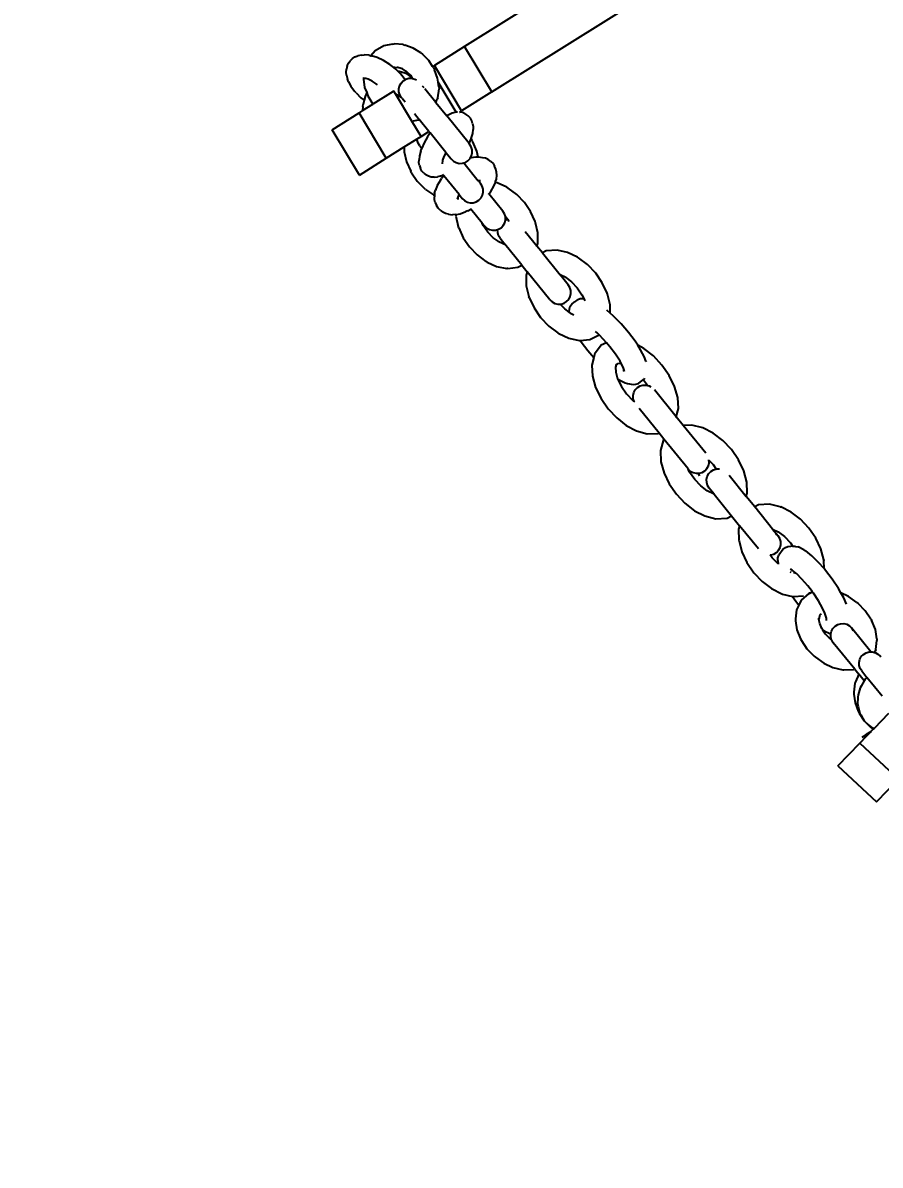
# Model space of a CAD drawing. Header units: inches. Extents: x -625442 to 34963, y -27993 to 66986.
# Drawn here: x -456530.08 to -456502.72, y 27877.48 to 27913.93 of the extents above; entities that cross this region are included whole.
import ezdxf

# ---------------------------------------------------------------- set-up
doc = ezdxf.new("R2010")
doc.units = ezdxf.units.IN
doc.header["$LTSCALE"] = 0.5
doc.header["$MEASUREMENT"] = 0
doc.layers.add('P-FURNITURE', color=201, linetype='Continuous')
doc.layers.add('TEXT', color=7, linetype='Continuous')
doc.styles.add('TXT', font='IC-Romans.shx')

# ---------------------------------------------------------------- blocks, each defined once
blk = doc.blocks.new('John Deere pl')
for p, q in [((7.9632, 2.7739), (7.9232, 2.7691)), ((7.9727, 2.7073), (7.9632, 2.7739)), ((7.9327, 2.7025), (7.9232, 2.7691)), ((7.9327, 2.7025), (7.9082, 2.6995)), ((7.9727, 2.7073), (7.9327, 2.7025)), ((7.8808, 2.6962), (7.9067, 2.6993)), ((7.9067, 2.6993), (7.9082, 2.6995)), ((7.9087, 2.6951), (7.9067, 2.6993)), ((7.9087, 2.6979), (7.9082, 2.6995)), ((7.9092, 2.6953), (7.9087, 2.6979)), ((7.9092, 2.6918), (7.9087, 2.6951)), ((7.9104, 2.6838), (7.9092, 2.6953)), ((7.9104, 2.6838), (7.9092, 2.6918)), ((7.9122, 2.7), (7.9194, 2.6991)), ((7.923, 2.6987), (7.9122, 2.7)), ((7.9194, 2.6991), (7.9255, 2.6984)), ((7.9255, 2.6984), (7.923, 2.6987)), ((7.8731, 2.6741), (7.8731, 2.6433)), ((7.9051, 2.665), (7.9087, 2.6726)), ((7.9087, 2.6726), (7.9092, 2.6759)), ((7.9087, 2.6698), (7.9092, 2.6724)), ((7.9092, 2.6724), (7.9104, 2.6838)), ((7.9092, 2.6759), (7.9099, 2.6805)), ((7.9099, 2.6805), (7.9104, 2.6838)), ((7.8979, 2.6554), (7.9037, 2.6621)), ((7.8992, 2.6492), (7.9051, 2.659)), ((7.9037, 2.6621), (7.9051, 2.665)), ((7.9051, 2.659), (7.9087, 2.6698)), ((7.8731, 2.6433), (7.8763, 2.6437)), ((7.8731, 2.6327), (7.8731, 2.6433)), ((7.8763, 2.6437), (7.8786, 2.6445)), ((7.8786, 2.6445), (7.8857, 2.6471)), ((7.8786, 2.6445), (7.8786, 2.6335)), ((7.8857, 2.6471), (7.8879, 2.648)), ((7.8879, 2.648), (7.8958, 2.6534)), ((7.8896, 2.6393), (7.8979, 2.6472)), ((7.8958, 2.6534), (7.8979, 2.6554)), ((7.8979, 2.6472), (7.8992, 2.6492)), ((7.8431, 2.6345), (7.8431, 2.6327)), ((7.8436, 2.6288), (7.8431, 2.6327)), ((7.8451, 2.6252), (7.8436, 2.6288)), ((7.8726, 2.6288), (7.8711, 2.6252)), ((7.8731, 2.6327), (7.8726, 2.6288)), ((7.8786, 2.6335), (7.8879, 2.6383)), ((7.8786, 2.6253), (7.8786, 2.6335)), ((7.8879, 2.6383), (7.8896, 2.6393)), ((7.8323, 2.613), (7.8338, 2.6149)), ((7.842, 2.6229), (7.8338, 2.6149)), ((7.842, 2.6229), (7.8439, 2.6239)), ((7.8455, 2.6246), (7.8439, 2.6239)), ((7.8455, 2.6246), (7.8451, 2.6252)), ((7.8475, 2.6221), (7.8455, 2.6246)), ((7.8486, 2.6212), (7.8475, 2.6221)), ((7.8506, 2.6197), (7.8486, 2.6212)), ((7.8486, 2.6212), (7.8486, 2.5821)), ((7.8542, 2.6182), (7.8506, 2.6197)), ((7.8581, 2.6177), (7.8542, 2.6182)), ((7.862, 2.6182), (7.8581, 2.6177)), ((7.8656, 2.6197), (7.862, 2.6182)), ((7.8687, 2.6221), (7.8656, 2.6197)), ((7.8711, 2.6252), (7.8687, 2.6221)), ((7.88, 2.6248), (7.8786, 2.6253)), ((7.8786, 2.6253), (7.8786, 2.5821)), ((7.8899, 2.6172), (7.88, 2.6248)), ((7.8907, 2.6165), (7.8899, 2.6172)), ((7.8987, 2.6063), (7.8907, 2.6165)), ((7.8265, 2.6028), (7.8231, 2.5911)), ((7.8323, 2.613), (7.8265, 2.6028)), ((7.9044, 2.5946), (7.8987, 2.6063)), ((7.8226, 2.5887), (7.8214, 2.5761)), ((7.8226, 2.5887), (7.8231, 2.5911)), ((7.8486, 2.5821), (7.8491, 2.586)), ((7.9077, 2.5821), (7.9044, 2.5946)), ((7.8214, 2.5761), (7.8226, 2.5631)), ((7.8491, 2.5782), (7.8486, 2.5821)), ((7.8506, 2.5746), (7.8491, 2.5782)), ((7.853, 2.5715), (7.8506, 2.5746)), ((7.8561, 2.5691), (7.853, 2.5715)), ((7.8738, 2.5712), (7.8711, 2.5691)), ((7.8742, 2.5715), (7.8738, 2.5712)), ((7.8746, 2.5703), (7.8738, 2.5712)), ((7.8766, 2.5746), (7.8742, 2.5715)), ((7.8779, 2.5629), (7.8746, 2.5703)), ((7.878, 2.578), (7.8766, 2.5746)), ((7.8781, 2.5782), (7.878, 2.578)), ((7.8786, 2.5759), (7.878, 2.578)), ((7.8786, 2.5821), (7.8781, 2.5782)), ((7.8794, 2.567), (7.8786, 2.5759)), ((7.879, 2.5742), (7.8786, 2.5759)), ((7.9082, 2.58), (7.9077, 2.5821)), ((7.9094, 2.567), (7.9082, 2.58)), ((7.8231, 2.561), (7.8226, 2.5631)), ((7.8231, 2.561), (7.8264, 2.5485)), ((7.8597, 2.5676), (7.8561, 2.5691)), ((7.8636, 2.5671), (7.8597, 2.5676)), ((7.8675, 2.5676), (7.8636, 2.5671)), ((7.8711, 2.5691), (7.8675, 2.5676)), ((7.8786, 2.5587), (7.8767, 2.5523)), ((7.8788, 2.5606), (7.8779, 2.5629)), ((7.8785, 2.5579), (7.8786, 2.5587)), ((7.8786, 2.5587), (7.8788, 2.5606)), ((7.8788, 2.5606), (7.8794, 2.567)), ((7.9082, 2.5543), (7.9094, 2.567)), ((7.8264, 2.5485), (7.8311, 2.5387)), ((7.8323, 2.5459), (7.8311, 2.5387)), ((7.8346, 2.5544), (7.8323, 2.5459)), ((7.8632, 2.5461), (7.8614, 2.5393)), ((7.8635, 2.5473), (7.8632, 2.5461)), ((7.8656, 2.5524), (7.8635, 2.5473)), ((7.8675, 2.5549), (7.8656, 2.5524)), ((7.8673, 2.5439), (7.8695, 2.544)), ((7.8695, 2.544), (7.8712, 2.5448)), ((7.8709, 2.5445), (7.8712, 2.5448)), ((7.8712, 2.5448), (7.874, 2.5475)), ((7.874, 2.5475), (7.8733, 2.5463)), ((7.8767, 2.5523), (7.874, 2.5475)), ((7.9043, 2.5403), (7.9077, 2.552)), ((7.9077, 2.552), (7.9082, 2.5543)), ((7.8301, 2.5327), (7.8288, 2.5186)), ((7.8311, 2.5387), (7.8301, 2.5327)), ((7.8597, 2.529), (7.8586, 2.5174)), ((7.8614, 2.5393), (7.8597, 2.529)), ((7.8888, 2.5202), (7.897, 2.5282)), ((7.897, 2.5282), (7.8985, 2.5301)), ((7.8985, 2.5301), (7.9043, 2.5403)), ((7.8288, 2.5186), (7.8283, 2.5044)), ((7.8585, 2.515), (7.8582, 2.5055)), ((7.8584, 2.5156), (7.8585, 2.5156)), ((7.8585, 2.515), (7.8584, 2.515)), ((7.8586, 2.5174), (7.8585, 2.5156)), ((7.8585, 2.5156), (7.8627, 2.5141)), ((7.8585, 2.5156), (7.8585, 2.515)), ((7.8648, 2.5136), (7.8585, 2.515)), ((7.8627, 2.5141), (7.8635, 2.5139)), ((7.8635, 2.5139), (7.8763, 2.5144)), ((7.8812, 2.5044), (7.8704, 2.5121)), ((7.8763, 2.5144), (7.8827, 2.5173)), ((7.8825, 2.511), (7.8827, 2.5173)), ((7.8827, 2.5173), (7.8869, 2.5192)), ((7.8869, 2.5192), (7.8888, 2.5202)), ((7.8284, 2.5015), (7.8222, 2.4933)), ((7.8283, 2.5044), (7.8284, 2.5015)), ((7.8284, 2.5015), (7.8288, 2.491)), ((7.8582, 2.5055), (7.8586, 2.4941)), ((7.8818, 2.5037), (7.8812, 2.5044)), ((7.8818, 2.5037), (7.8825, 2.511)), ((7.8898, 2.4933), (7.8818, 2.5037)), ((7.8217, 2.4926), (7.8157, 2.4793)), ((7.8217, 2.4926), (7.8222, 2.4933)), ((7.8288, 2.491), (7.8301, 2.479)), ((7.8586, 2.4941), (7.8597, 2.4843)), ((7.8597, 2.4843), (7.86, 2.4828)), ((7.8902, 2.4926), (7.8898, 2.4933)), ((7.8962, 2.4793), (7.8902, 2.4926)), ((7.8157, 2.4793), (7.8121, 2.4647)), ((7.8301, 2.479), (7.8323, 2.4693)), ((7.8334, 2.4666), (7.8323, 2.4693)), ((7.8607, 2.4824), (7.86, 2.4828)), ((7.86, 2.4828), (7.8612, 2.4774)), ((7.8617, 2.481), (7.8607, 2.4824)), ((7.8612, 2.4774), (7.8622, 2.4752)), ((7.8612, 2.4774), (7.8614, 2.4768)), ((7.8643, 2.4776), (7.8636, 2.4785)), ((7.8643, 2.4776), (7.8644, 2.4774)), ((7.8645, 2.4774), (7.8644, 2.4774)), ((7.8998, 2.4647), (7.8962, 2.4793)), ((7.8121, 2.4647), (7.811, 2.4493)), ((7.8334, 2.4666), (7.8367, 2.4593)), ((7.8388, 2.4567), (7.8367, 2.4593)), ((7.8388, 2.4567), (7.8414, 2.4545)), ((7.841, 2.4493), (7.8414, 2.4545)), ((7.8414, 2.4545), (7.8433, 2.4528)), ((7.8653, 2.4539), (7.8625, 2.4521)), ((7.8675, 2.4565), (7.8653, 2.4539)), ((7.8675, 2.4565), (7.8701, 2.46)), ((7.8701, 2.46), (7.8703, 2.4602)), ((7.8701, 2.46), (7.871, 2.4493)), ((7.901, 2.4493), (7.8998, 2.4647)), ((7.811, 2.4493), (7.8121, 2.4339)), ((7.8418, 2.4383), (7.841, 2.4493)), ((7.8464, 2.4508), (7.8433, 2.4528)), ((7.8498, 2.4497), (7.8464, 2.4508)), ((7.8495, 2.4399), (7.848, 2.4363)), ((7.8518, 2.443), (7.8495, 2.4399)), ((7.8534, 2.4496), (7.8498, 2.4497)), ((7.855, 2.4454), (7.8518, 2.443)), ((7.8534, 2.4496), (7.8625, 2.4521)), ((7.8586, 2.4469), (7.855, 2.4454)), ((7.8625, 2.4474), (7.8586, 2.4469)), ((7.8663, 2.4469), (7.8625, 2.4474)), ((7.87, 2.4454), (7.8663, 2.4469)), ((7.8706, 2.4449), (7.87, 2.4454)), ((7.871, 2.4493), (7.8706, 2.4449)), ((7.8706, 2.4449), (7.8706, 2.4445)), ((7.8998, 2.4339), (7.901, 2.4493)), ((7.8121, 2.4339), (7.8157, 2.4192)), ((7.8442, 2.4284), (7.8418, 2.4383)), ((7.8475, 2.4212), (7.8442, 2.4284)), ((7.848, 2.4363), (7.8475, 2.4324)), ((7.8475, 2.4324), (7.8475, 2.4321)), ((7.8475, 2.4321), (7.848, 2.4285)), ((7.8475, 2.4212), (7.8475, 2.4321)), ((7.8775, 2.4296), (7.8775, 2.3915)), ((7.8962, 2.4192), (7.8998, 2.4339)), ((7.8157, 2.4192), (7.8217, 2.406)), ((7.8476, 2.421), (7.8475, 2.4212)), ((7.8475, 2.4212), (7.8475, 2.3849)), ((7.8476, 2.421), (7.848, 2.4205)), ((7.8478, 2.4205), (7.8476, 2.421)), ((7.8902, 2.406), (7.8962, 2.4192)), ((7.8222, 2.4052), (7.8217, 2.406)), ((7.8222, 2.4052), (7.8307, 2.3941)), ((7.8812, 2.3941), (7.8898, 2.4052)), ((7.8898, 2.4052), (7.8902, 2.406)), ((7.8307, 2.3941), (7.8421, 2.3861)), ((7.8421, 2.3861), (7.8475, 2.3849)), ((7.8475, 2.3849), (7.848, 2.3848)), ((7.8475, 2.3849), (7.8475, 2.368)), ((7.8775, 2.3915), (7.8812, 2.3941)), ((7.8775, 2.3754), (7.8775, 2.3915)), ((7.8475, 2.368), (7.8441, 2.3656)), ((7.848, 2.3684), (7.8475, 2.368)), ((7.8475, 2.3333), (7.8475, 2.368)), ((7.8837, 2.374), (7.8775, 2.3754)), ((7.8775, 2.3399), (7.8775, 2.3754)), ((7.8839, 2.3739), (7.8837, 2.374)), ((7.8954, 2.3656), (7.8839, 2.3739)), ((7.8355, 2.3541), (7.8295, 2.3406)), ((7.8441, 2.3656), (7.8355, 2.3541)), ((7.904, 2.3541), (7.8954, 2.3656)), ((7.91, 2.3406), (7.904, 2.3541)), ((7.8295, 2.3406), (7.826, 2.3256)), ((7.8775, 2.3399), (7.8779, 2.3392)), ((7.8775, 2.3399), (7.8775, 2.3299)), ((7.8779, 2.3392), (7.8815, 2.3312)), ((7.9136, 2.3256), (7.91, 2.3406)), ((7.826, 2.3256), (7.8248, 2.3098)), ((7.8769, 2.3261), (7.8754, 2.3224)), ((7.8775, 2.3299), (7.8769, 2.3261)), ((7.8815, 2.3312), (7.8839, 2.321)), ((7.9148, 2.3098), (7.9136, 2.3256)), ((7.8248, 2.3098), (7.826, 2.294)), ((7.8518, 2.3193), (7.8518, 2.3194)), ((7.855, 2.3169), (7.8518, 2.3193)), ((7.8548, 2.3098), (7.8553, 2.3168)), ((7.8553, 2.3022), (7.8548, 2.3098)), ((7.8553, 2.3168), (7.855, 2.3169)), ((7.8586, 2.3154), (7.8553, 2.3168)), ((7.8625, 2.3149), (7.8586, 2.3154)), ((7.8641, 2.3089), (7.8605, 2.3074)), ((7.8663, 2.3154), (7.8625, 2.3149)), ((7.868, 2.3094), (7.8641, 2.3089)), ((7.87, 2.3169), (7.8663, 2.3154)), ((7.8719, 2.3089), (7.868, 2.3094)), ((7.8731, 2.3193), (7.87, 2.3169)), ((7.8755, 2.3074), (7.8719, 2.3089)), ((7.8754, 2.3224), (7.8731, 2.3193)), ((7.877, 2.3101), (7.877, 2.3083)), ((7.877, 2.3083), (7.877, 2.3101)), ((7.8839, 2.321), (7.8848, 2.3098)), ((7.8848, 2.3098), (7.8839, 2.2985)), ((7.9136, 2.294), (7.9148, 2.3098)), ((7.8553, 2.3022), (7.855, 2.3018)), ((7.8574, 2.3049), (7.8553, 2.3022)), ((7.8605, 2.3074), (7.8574, 2.3049)), ((7.8786, 2.3049), (7.8755, 2.3074)), ((7.877, 2.3083), (7.877, 2.306)), ((7.877, 2.3062), (7.877, 2.3083)), ((7.881, 2.3017), (7.8786, 2.3049)), ((7.8825, 2.298), (7.881, 2.3017)), ((7.8829, 2.2945), (7.8825, 2.298)), ((7.8839, 2.2985), (7.8829, 2.2945)), ((7.883, 2.2941), (7.8829, 2.2945)), ((7.826, 2.294), (7.8295, 2.279)), ((7.853, 2.2927), (7.853, 2.2475)), ((7.883, 2.2941), (7.883, 2.2454)), ((7.91, 2.279), (7.9136, 2.294)), ((7.8295, 2.279), (7.8355, 2.2654)), ((7.8355, 2.2654), (7.8441, 2.2539)), ((7.8954, 2.2539), (7.904, 2.2654)), ((7.904, 2.2654), (7.91, 2.279)), ((7.8441, 2.2539), (7.853, 2.2475)), ((7.8839, 2.2456), (7.8954, 2.2539)), ((7.853, 2.2475), (7.8535, 2.2472)), ((7.853, 2.2475), (7.853, 2.2334)), ((7.883, 2.2454), (7.8837, 2.2455)), ((7.883, 2.2454), (7.883, 2.2357)), ((7.8837, 2.2455), (7.8839, 2.2456)), ((7.8443, 2.2268), (7.8361, 2.2154)), ((7.853, 2.2334), (7.8443, 2.2268)), ((7.8535, 2.2337), (7.853, 2.2334)), ((7.853, 2.2334), (7.853, 2.1893)), ((7.8834, 2.2356), (7.883, 2.2357)), ((7.883, 2.2357), (7.883, 2.1953)), ((7.8834, 2.2356), (7.8842, 2.2351)), ((7.8952, 2.2268), (7.8842, 2.2351)), ((7.9034, 2.2154), (7.8952, 2.2268)), ((7.8361, 2.2154), (7.8304, 2.2017)), ((7.9092, 2.2017), (7.9034, 2.2154)), ((7.8304, 2.2017), (7.8269, 2.1866)), ((7.9126, 2.1866), (7.9092, 2.2017)), ((7.8269, 2.1866), (7.8258, 2.1708)), ((7.855, 2.1809), (7.854, 2.1835)), ((7.8564, 2.1791), (7.855, 2.1809)), ((7.8564, 2.1791), (7.8558, 2.1708)), ((7.8574, 2.1777), (7.8564, 2.1791)), ((7.881, 2.1809), (7.8786, 2.1777)), ((7.8824, 2.1844), (7.881, 2.1809)), ((7.8824, 2.1844), (7.8822, 2.1853)), ((7.8829, 2.1822), (7.8824, 2.1844)), ((7.8837, 2.1708), (7.8829, 2.1822)), ((7.9137, 2.1708), (7.9126, 2.1866)), ((7.8258, 2.1708), (7.8269, 2.1549)), ((7.8542, 2.1703), (7.8533, 2.17)), ((7.8558, 2.1702), (7.8542, 2.1703)), ((7.8558, 2.1708), (7.8558, 2.1702)), ((7.8578, 2.1702), (7.8558, 2.1702)), ((7.8605, 2.1753), (7.8574, 2.1777)), ((7.8635, 2.17), (7.8578, 2.1702)), ((7.8641, 2.1738), (7.8605, 2.1753)), ((7.8668, 2.1689), (7.8635, 2.17)), ((7.868, 2.1732), (7.8641, 2.1738)), ((7.8697, 2.1669), (7.8668, 2.1689)), ((7.8719, 2.1738), (7.868, 2.1732)), ((7.8747, 2.1613), (7.8697, 2.1669)), ((7.8755, 2.1753), (7.8719, 2.1738)), ((7.8786, 2.1777), (7.8755, 2.1753)), ((7.8829, 2.1593), (7.8837, 2.1708)), ((7.9126, 2.1549), (7.9137, 2.1708)), ((7.8269, 2.1549), (7.8304, 2.1398)), ((7.8367, 2.1491), (7.8345, 2.1385)), ((7.8386, 2.154), (7.8367, 2.1491)), ((7.8386, 2.154), (7.8389, 2.1549)), ((7.8763, 2.159), (7.8747, 2.1613)), ((7.8802, 2.1502), (7.8763, 2.159)), ((7.8771, 2.1408), (7.8806, 2.149)), ((7.8806, 2.149), (7.8802, 2.1502)), ((7.8806, 2.149), (7.8829, 2.1593)), ((7.9092, 2.1398), (7.9126, 2.1549)), ((7.8304, 2.1398), (7.8338, 2.1318)), ((7.8345, 2.1385), (7.8338, 2.1318)), ((7.8649, 2.1374), (7.864, 2.1333)), ((7.8658, 2.1416), (7.8649, 2.1374)), ((7.8649, 2.1374), (7.8662, 2.1355)), ((7.8668, 2.1442), (7.8658, 2.1416)), ((7.8662, 2.1355), (7.8686, 2.1337)), ((7.8678, 2.1469), (7.8668, 2.1442)), ((7.8683, 2.146), (7.8668, 2.1442)), ((7.8709, 2.1337), (7.8733, 2.1355)), ((7.8733, 2.1355), (7.8771, 2.1408)), ((7.9034, 2.1262), (7.9092, 2.1398)), ((7.8331, 2.1258), (7.8327, 2.1118)), ((7.8338, 2.1318), (7.8331, 2.1258)), ((7.8629, 2.1229), (7.8625, 2.111)), ((7.864, 2.1333), (7.8629, 2.1229)), ((7.8686, 2.1337), (7.8684, 2.1337)), ((7.8698, 2.1334), (7.8686, 2.1337)), ((7.8709, 2.1337), (7.8698, 2.1334)), ((7.8703, 2.1333), (7.8709, 2.1337)), ((7.8952, 2.1147), (7.9034, 2.1262)), ((7.8327, 2.1118), (7.8331, 2.0972)), ((7.8625, 2.111), (7.8627, 2.1044)), ((7.8698, 2.1027), (7.8834, 2.106)), ((7.8834, 2.106), (7.8842, 2.1064)), ((7.8842, 2.1064), (7.887, 2.1085)), ((7.887, 2.1085), (7.8952, 2.1147)), ((7.8873, 2.0969), (7.887, 2.1085)), ((7.8331, 2.0972), (7.8345, 2.083)), ((7.8626, 2.1044), (7.8627, 2.1044)), ((7.8627, 2.1044), (7.8698, 2.1027)), ((7.8627, 2.1044), (7.8629, 2.0987)), ((7.8629, 2.0987), (7.8637, 2.0907)), ((7.8869, 2.0829), (7.8873, 2.0969)), ((7.8354, 2.0778), (7.8288, 2.0696)), ((7.8345, 2.083), (7.8354, 2.0778)), ((7.8354, 2.0778), (7.8363, 2.0725)), ((7.8765, 2.088), (7.8637, 2.0907)), ((7.8637, 2.0907), (7.864, 2.087)), ((7.864, 2.087), (7.8645, 2.0844)), ((7.8867, 2.0811), (7.8765, 2.088)), ((7.8867, 2.0811), (7.8869, 2.0829)), ((7.8879, 2.0803), (7.8867, 2.0811)), ((7.8964, 2.0696), (7.8879, 2.0803)), ((7.8288, 2.0696), (7.8229, 2.057)), ((7.9024, 2.057), (7.8964, 2.0696)), ((7.8224, 2.0557), (7.8188, 2.0416)), ((7.8229, 2.057), (7.8224, 2.0557)), ((7.8745, 2.0463), (7.8724, 2.0506)), ((7.9024, 2.057), (7.9028, 2.0557)), ((7.9064, 2.0416), (7.9028, 2.0557)), ((7.8188, 2.0416), (7.8176, 2.0268)), ((7.8476, 2.0268), (7.8485, 2.0373)), ((7.8485, 2.0373), (7.8498, 2.0424)), ((7.8498, 2.0424), (7.8505, 2.0454)), ((7.8498, 2.0424), (7.8503, 2.0418)), ((7.8532, 2.0397), (7.8503, 2.0418)), ((7.8565, 2.0387), (7.8532, 2.0397)), ((7.8565, 2.0387), (7.8622, 2.0385)), ((7.8658, 2.0384), (7.8622, 2.0385)), ((7.8693, 2.0393), (7.8658, 2.0384)), ((7.8723, 2.0412), (7.8693, 2.0393)), ((7.8747, 2.0439), (7.8723, 2.0412)), ((7.8743, 2.0469), (7.8745, 2.0463)), ((7.8745, 2.0463), (7.875, 2.0442)), ((7.8747, 2.0439), (7.875, 2.0442)), ((7.875, 2.0442), (7.8768, 2.0373)), ((7.8768, 2.0373), (7.8774, 2.0291)), ((7.9076, 2.0268), (7.9064, 2.0416)), ((7.8176, 2.0268), (7.8188, 2.012)), ((7.8485, 2.0162), (7.8476, 2.0268)), ((7.8546, 2.0205), (7.8541, 2.0165)), ((7.8561, 2.0242), (7.8546, 2.0205)), ((7.8585, 2.0273), (7.8561, 2.0242)), ((7.8616, 2.0297), (7.8585, 2.0273)), ((7.8652, 2.0313), (7.8616, 2.0297)), ((7.8691, 2.0318), (7.8652, 2.0313)), ((7.873, 2.0313), (7.8691, 2.0318)), ((7.8766, 2.0297), (7.873, 2.0313)), ((7.8774, 2.0291), (7.8766, 2.0297)), ((7.8797, 2.0273), (7.8774, 2.0291)), ((7.8821, 2.0242), (7.8797, 2.0273)), ((7.8836, 2.0205), (7.8821, 2.0242)), ((7.8841, 2.0165), (7.8836, 2.0205)), ((7.9064, 2.012), (7.9076, 2.0268)), ((7.8188, 2.012), (7.8224, 1.9979)), ((7.8507, 2.0072), (7.8485, 2.0162)), ((7.8504, 2.008), (7.8507, 2.0072)), ((7.8507, 2.0072), (7.854, 2.0003)), ((7.8541, 2.0165), (7.8541, 2.0002)), ((7.8841, 2.0165), (7.8841, 1.9707)), ((7.9028, 1.9979), (7.9064, 2.012)), ((7.8224, 1.9979), (7.8229, 1.9966)), ((7.8229, 1.9966), (7.8288, 1.9839)), ((7.854, 2.0003), (7.8541, 2.0002)), ((7.8541, 1.9644), (7.8541, 2.0002)), ((7.8964, 1.9839), (7.9024, 1.9966)), ((7.9028, 1.9979), (7.9024, 1.9966)), ((7.8288, 1.9839), (7.8373, 1.9733)), ((7.8879, 1.9733), (7.8964, 1.9839)), ((7.8373, 1.9733), (7.8487, 1.9655)), ((7.8487, 1.9655), (7.8541, 1.9644)), ((7.8541, 1.9644), (7.8546, 1.9643)), ((7.8541, 1.9644), (7.8541, 1.9531)), ((7.8841, 1.9707), (7.8879, 1.9733)), ((7.8841, 1.9601), (7.8841, 1.9707)), ((7.8511, 1.9511), (7.8426, 1.941)), ((7.8522, 1.9519), (7.8511, 1.9511)), ((7.8541, 1.9531), (7.8522, 1.9519)), ((7.8546, 1.9535), (7.8541, 1.9531)), ((7.8541, 1.9531), (7.8541, 1.9297)), ((7.8897, 1.9589), (7.8841, 1.9601)), ((7.8841, 1.9601), (7.8841, 1.9256)), ((7.9006, 1.9519), (7.8897, 1.9589)), ((7.9006, 1.9519), (7.9017, 1.9511)), ((7.9102, 1.941), (7.9017, 1.9511)), ((7.8426, 1.941), (7.8367, 1.9291)), ((7.9162, 1.9291), (7.9102, 1.941)), ((7.8362, 1.9274), (7.8326, 1.914)), ((7.8367, 1.9291), (7.8362, 1.9274)), ((7.885, 1.9245), (7.8841, 1.9256)), ((7.8841, 1.9161), (7.8841, 1.9256)), ((7.8886, 1.9174), (7.885, 1.9245)), ((7.8882, 1.919), (7.8886, 1.9174)), ((7.8886, 1.9174), (7.8906, 1.91)), ((7.9162, 1.9291), (7.9167, 1.9274)), ((7.9202, 1.914), (7.9167, 1.9274)), ((7.8326, 1.914), (7.8314, 1.9)), ((7.8614, 1.9), (7.8617, 1.9029)), ((7.8617, 1.9029), (7.862, 1.9065)), ((7.864, 1.9019), (7.8617, 1.9029)), ((7.8672, 1.9044), (7.864, 1.902)), ((7.8708, 1.9059), (7.8672, 1.9044)), ((7.8747, 1.9064), (7.8708, 1.9059)), ((7.8785, 1.9059), (7.8747, 1.9064)), ((7.8798, 1.9054), (7.8785, 1.9059)), ((7.8821, 1.9085), (7.8798, 1.9054)), ((7.8822, 1.9044), (7.8798, 1.9054)), ((7.8836, 1.9122), (7.8821, 1.9085)), ((7.8853, 1.902), (7.8822, 1.9044)), ((7.8841, 1.9161), (7.8836, 1.9122)), ((7.8906, 1.91), (7.8914, 1.9)), ((7.9214, 1.9), (7.9202, 1.914)), ((7.8314, 1.9), (7.8326, 1.886)), ((7.8602, 1.8953), (7.8597, 1.8914)), ((7.8597, 1.8914), (7.8597, 1.8633)), ((7.8615, 1.8986), (7.8602, 1.8953)), ((7.8615, 1.8986), (7.8614, 1.9)), ((7.8617, 1.8989), (7.8615, 1.8986)), ((7.864, 1.9019), (7.8617, 1.8989)), ((7.864, 1.902), (7.864, 1.9019)), ((7.8876, 1.8989), (7.8853, 1.902)), ((7.8891, 1.8953), (7.8876, 1.8989)), ((7.8897, 1.8914), (7.8891, 1.8953)), ((7.8897, 1.8913), (7.8897, 1.8914)), ((7.8897, 1.8866), (7.8897, 1.8913)), ((7.8906, 1.89), (7.8897, 1.8866)), ((7.8914, 1.9), (7.8906, 1.89)), ((7.9202, 1.886), (7.9214, 1.9)), ((7.8326, 1.886), (7.8362, 1.8727)), ((7.8897, 1.8866), (7.8897, 1.8639)), ((7.9167, 1.8727), (7.9202, 1.886)), ((7.8362, 1.8727), (7.8367, 1.871)), ((7.8367, 1.871), (7.8426, 1.859)), ((7.8426, 1.859), (7.8442, 1.8571)), ((7.8487, 1.8597), (7.8442, 1.8571)), ((7.8561, 1.8623), (7.8487, 1.8597)), ((7.8587, 1.8631), (7.8561, 1.8623)), ((7.8597, 1.8633), (7.8587, 1.8631)), ((7.8602, 1.8634), (7.8597, 1.8633)), ((7.8597, 1.8633), (7.8597, 1.8629)), ((7.8672, 1.8594), (7.864, 1.857)), ((7.8708, 1.8609), (7.8672, 1.8594)), ((7.8747, 1.8615), (7.8708, 1.8609)), ((7.8785, 1.8609), (7.8747, 1.8615)), ((7.8822, 1.8594), (7.8785, 1.8609)), ((7.8853, 1.857), (7.8822, 1.8594)), ((7.8942, 1.8631), (7.8897, 1.8639)), ((7.8897, 1.8639), (7.8897, 1.8632)), ((7.8942, 1.8631), (7.8967, 1.8623)), ((7.9041, 1.8597), (7.8967, 1.8623)), ((7.9086, 1.8571), (7.9041, 1.8597)), ((7.9086, 1.8571), (7.9102, 1.859)), ((7.9102, 1.859), (7.9162, 1.871)), ((7.9167, 1.8727), (7.9162, 1.871)), ((7.8331, 1.8444), (7.8319, 1.8403)), ((7.8346, 1.8478), (7.8331, 1.8444)), ((7.837, 1.8508), (7.8346, 1.8478)), ((7.8404, 1.8545), (7.837, 1.8508)), ((7.8433, 1.8565), (7.8404, 1.8545)), ((7.8442, 1.8571), (7.8433, 1.8565)), ((7.8602, 1.8502), (7.8597, 1.8463)), ((7.8597, 1.8463), (7.8597, 1.8418)), ((7.8617, 1.8539), (7.8602, 1.8502)), ((7.8627, 1.8553), (7.8617, 1.8539)), ((7.864, 1.857), (7.8627, 1.8553)), ((7.8876, 1.8539), (7.8853, 1.857)), ((7.8878, 1.8535), (7.8876, 1.8539)), ((7.8891, 1.8502), (7.8878, 1.8535)), ((7.8897, 1.8463), (7.8891, 1.8502)), ((7.8897, 1.8399), (7.8897, 1.8463)), ((7.9095, 1.8565), (7.9086, 1.8571)), ((7.9095, 1.8565), (7.9125, 1.8545)), ((7.9159, 1.8508), (7.9125, 1.8545)), ((7.9159, 1.8508), (7.9182, 1.8478)), ((7.9182, 1.8478), (7.9197, 1.8444)), ((7.9209, 1.8403), (7.9197, 1.8444)), ((7.8314, 1.8366), (7.8319, 1.8403)), ((7.8319, 1.8328), (7.8314, 1.8366)), ((7.8319, 1.8328), (7.8331, 1.8287)), ((7.8576, 1.8429), (7.8597, 1.8417)), ((7.8579, 1.8437), (7.8597, 1.8418)), ((7.8597, 1.8418), (7.8597, 1.8417)), ((7.8597, 1.8125), (7.8597, 1.8417)), ((7.8897, 1.8399), (7.8911, 1.8404)), ((7.8897, 1.8399), (7.8897, 1.8092)), ((7.8911, 1.8404), (7.8929, 1.8415)), ((7.8929, 1.8415), (7.8949, 1.8437)), ((7.8929, 1.8415), (7.8953, 1.8429)), ((7.9197, 1.8287), (7.9209, 1.8328)), ((7.9209, 1.8403), (7.9214, 1.8366)), ((7.9214, 1.8366), (7.9209, 1.8328)), ((7.8331, 1.8287), (7.8346, 1.8253)), ((7.8346, 1.8253), (7.837, 1.8224)), ((7.837, 1.8224), (7.8404, 1.8186)), ((7.8408, 1.8183), (7.8375, 1.8114)), ((7.8404, 1.8186), (7.8408, 1.8183)), ((7.8408, 1.8183), (7.8433, 1.8166)), ((7.8433, 1.8166), (7.8487, 1.8134)), ((7.9041, 1.8134), (7.9095, 1.8166)), ((7.9125, 1.8186), (7.9095, 1.8166)), ((7.9125, 1.8186), (7.9146, 1.8209)), ((7.9146, 1.8209), (7.9159, 1.8224)), ((7.9153, 1.8197), (7.9146, 1.8209)), ((7.9187, 1.8081), (7.9153, 1.8197)), ((7.9182, 1.8253), (7.9159, 1.8224)), ((7.9197, 1.8287), (7.9182, 1.8253)), ((7.8375, 1.8114), (7.8341, 1.799)), ((7.8395, 1.8025), (7.839, 1.7985)), ((7.841, 1.8062), (7.8395, 1.8025)), ((7.8434, 1.8093), (7.841, 1.8062)), ((7.8465, 1.8117), (7.8434, 1.8093)), ((7.8496, 1.8131), (7.8465, 1.8117)), ((7.8487, 1.8134), (7.8496, 1.8131)), ((7.8501, 1.8133), (7.8496, 1.8131)), ((7.854, 1.8138), (7.8501, 1.8133)), ((7.8578, 1.8133), (7.854, 1.8138)), ((7.8597, 1.8125), (7.8578, 1.8133)), ((7.8615, 1.8117), (7.8597, 1.8125)), ((7.8646, 1.8093), (7.8615, 1.8117)), ((7.867, 1.8062), (7.8646, 1.8093)), ((7.8685, 1.8025), (7.867, 1.8062)), ((7.869, 1.7985), (7.8685, 1.8025)), ((7.8897, 1.8092), (7.8942, 1.81)), ((7.8897, 1.8076), (7.8897, 1.8092)), ((7.8938, 1.8067), (7.8897, 1.8076)), ((7.8897, 1.8076), (7.8897, 1.8073)), ((7.8938, 1.8067), (7.8971, 1.8052)), ((7.8967, 1.8108), (7.8942, 1.81)), ((7.8967, 1.8108), (7.9041, 1.8134)), ((7.9004, 1.803), (7.8971, 1.8052)), ((7.9004, 1.803), (7.9033, 1.8006)), ((7.9033, 1.8006), (7.9055, 1.7974)), ((7.9187, 1.8081), (7.9193, 1.8057)), ((7.9204, 1.7932), (7.9193, 1.8057)), ((7.7753, 1.7648), (7.5509, 1.7919)), ((7.8213, 1.7842), (7.8239, 1.7869)), ((7.8274, 1.7906), (7.8239, 1.7869)), ((7.8329, 1.7944), (7.8274, 1.7906)), ((7.8334, 1.7947), (7.8329, 1.7944)), ((7.8336, 1.7968), (7.8334, 1.7947)), ((7.8358, 1.7961), (7.8334, 1.7947)), ((7.8341, 1.799), (7.8336, 1.7968)), ((7.839, 1.7977), (7.8358, 1.7961)), ((7.839, 1.7985), (7.839, 1.7977)), ((7.839, 1.7977), (7.839, 1.7524)), ((7.869, 1.7878), (7.869, 1.7985)), ((7.869, 1.7878), (7.8711, 1.7886)), ((7.869, 1.7878), (7.869, 1.756)), ((7.8711, 1.7886), (7.8757, 1.791)), ((7.8757, 1.791), (7.8785, 1.7929)), ((7.8757, 1.791), (7.8771, 1.7917)), ((7.8785, 1.7929), (7.8788, 1.7931)), ((7.8788, 1.7931), (7.8818, 1.7962)), ((7.9055, 1.7974), (7.9067, 1.7938)), ((7.9076, 1.7908), (7.9067, 1.7938)), ((7.9079, 1.787), (7.9071, 1.7832)), ((7.9076, 1.7908), (7.9079, 1.787)), ((7.9193, 1.7803), (7.9204, 1.7932)), ((7.8181, 1.7773), (7.8174, 1.7736)), ((7.8174, 1.7736), (7.8177, 1.7697)), ((7.8196, 1.7808), (7.8181, 1.7773)), ((7.8196, 1.7808), (7.8213, 1.7842)), ((7.8979, 1.77), (7.9014, 1.7736)), ((7.904, 1.7764), (7.9014, 1.7736)), ((7.9056, 1.7797), (7.904, 1.7764)), ((7.9056, 1.7797), (7.9071, 1.7832)), ((7.9154, 1.7657), (7.9188, 1.7782)), ((7.9193, 1.7803), (7.9188, 1.7782)), ((7.7753, 1.7648), (7.7658, 1.6982)), ((7.7753, 1.7648), (7.8204, 1.7594)), ((7.8204, 1.7594), (7.8109, 1.6927)), ((7.8177, 1.7697), (7.8186, 1.7667)), ((7.8186, 1.7667), (7.8198, 1.7631)), ((7.8198, 1.7631), (7.822, 1.76)), ((7.8231, 1.759), (7.8204, 1.7594)), ((7.822, 1.76), (7.8231, 1.759)), ((7.8233, 1.759), (7.8231, 1.759)), ((7.8252, 1.7574), (7.8267, 1.7563)), ((7.869, 1.756), (7.8745, 1.7577)), ((7.8745, 1.7577), (7.8827, 1.7609)), ((7.8827, 1.7609), (7.8895, 1.7645)), ((7.8897, 1.7605), (7.8891, 1.7566)), ((7.8897, 1.7645), (7.8895, 1.7645)), ((7.8924, 1.7662), (7.8897, 1.7645)), ((7.8897, 1.7605), (7.8897, 1.7645)), ((7.8924, 1.7662), (7.8979, 1.77)), ((7.9098, 1.7541), (7.9154, 1.7657)), ((7.8267, 1.7563), (7.8204, 1.7122)), ((7.8267, 1.7563), (7.8282, 1.7554)), ((7.8282, 1.7554), (7.8315, 1.7538)), ((7.8315, 1.7538), (7.837, 1.7526)), ((7.837, 1.7526), (7.839, 1.7524)), ((7.839, 1.7524), (7.8395, 1.7523)), ((7.839, 1.7305), (7.839, 1.7524)), ((7.869, 1.7535), (7.869, 1.756)), ((7.8808, 1.7521), (7.869, 1.7535)), ((7.869, 1.7535), (7.869, 1.7338)), ((7.8808, 1.7521), (7.8776, 1.7297)), ((7.8865, 1.7514), (7.8808, 1.7521)), ((7.8876, 1.753), (7.8865, 1.7514)), ((7.9058, 1.7491), (7.8865, 1.7514)), ((7.8891, 1.7566), (7.8876, 1.753)), ((7.9058, 1.7491), (7.9098, 1.7541)), ((7.9327, 1.7458), (7.9058, 1.7491)), ((7.9327, 1.7458), (7.9232, 1.6792)), ((7.9727, 1.741), (7.9327, 1.7458)), ((7.8333, 1.7274), (7.835, 1.7284)), ((7.839, 1.7305), (7.835, 1.7284)), ((7.8395, 1.7307), (7.839, 1.7305)), ((7.839, 1.7305), (7.839, 1.7083)), ((7.8698, 1.7337), (7.869, 1.7338)), ((7.869, 1.7241), (7.869, 1.7338)), ((7.8776, 1.7297), (7.8698, 1.7337)), ((7.8776, 1.7297), (7.8719, 1.6895)), ((7.9727, 1.741), (7.9632, 1.6744)), ((7.5414, 1.7252), (7.7658, 1.6982)), ((7.8237, 1.7175), (7.8204, 1.7122)), ((7.8237, 1.7175), (7.825, 1.7195)), ((7.8333, 1.7274), (7.825, 1.7195)), ((7.8178, 1.7079), (7.8142, 1.6972)), ((7.8204, 1.7122), (7.8178, 1.7079)), ((7.839, 1.703), (7.839, 1.7062)), ((7.869, 1.6993), (7.869, 1.7053)), ((7.869, 1.6993), (7.869, 1.6982)), ((7.7658, 1.6982), (7.8109, 1.6927)), ((7.8135, 1.6924), (7.8109, 1.6927)), ((7.8135, 1.6924), (7.8125, 1.6832)), ((7.8137, 1.6945), (7.8135, 1.6924)), ((7.8137, 1.6945), (7.8142, 1.6972)), ((7.841, 1.6905), (7.8401, 1.6927)), ((7.843, 1.6878), (7.841, 1.6905)), ((7.8425, 1.6832), (7.8428, 1.6864)), ((7.8428, 1.6864), (7.843, 1.6878)), ((7.8428, 1.6864), (7.8446, 1.6798)), ((7.8434, 1.6874), (7.843, 1.6878)), ((7.8465, 1.6849), (7.8434, 1.6874)), ((7.8501, 1.6834), (7.8465, 1.6849)), ((7.8615, 1.6849), (7.8578, 1.6834)), ((7.8646, 1.6874), (7.8615, 1.6849)), ((7.867, 1.6905), (7.8646, 1.6874)), ((7.8685, 1.6942), (7.867, 1.6905)), ((7.8689, 1.6973), (7.8685, 1.6942)), ((7.869, 1.6982), (7.8689, 1.6973)), ((7.8697, 1.6959), (7.8689, 1.6973)), ((7.869, 1.6982), (7.869, 1.6982)), ((7.8719, 1.6895), (7.8697, 1.6959)), ((7.8719, 1.6895), (7.8713, 1.6854)), ((7.8713, 1.6854), (7.8724, 1.6853)), ((7.8724, 1.6853), (7.9024, 1.6817)), ((7.8125, 1.6832), (7.8137, 1.672)), ((7.8142, 1.6693), (7.8137, 1.672)), ((7.8432, 1.6769), (7.8425, 1.6832)), ((7.8432, 1.6769), (7.8453, 1.6706)), ((7.8434, 1.6752), (7.8432, 1.6769)), ((7.8446, 1.6798), (7.846, 1.6767)), ((7.8453, 1.6706), (7.8477, 1.6667)), ((7.846, 1.6767), (7.8504, 1.6705)), ((7.8513, 1.6833), (7.8501, 1.6834)), ((7.8504, 1.6705), (7.8517, 1.6691)), ((7.8513, 1.6833), (7.8511, 1.6768)), ((7.8511, 1.6768), (7.8512, 1.6739)), ((7.8512, 1.6739), (7.8517, 1.6691)), ((7.854, 1.6829), (7.8513, 1.6833)), ((7.8578, 1.6834), (7.854, 1.6829)), ((7.9008, 1.6693), (7.9013, 1.672)), ((7.9013, 1.672), (7.9024, 1.6817)), ((7.9178, 1.6798), (7.9024, 1.6817)), ((7.9042, 1.6679), (7.9082, 1.6709)), ((7.9082, 1.6709), (7.9124, 1.6742)), ((7.9093, 1.6658), (7.9082, 1.6709)), ((7.9143, 1.6758), (7.9124, 1.6742)), ((7.9143, 1.6758), (7.9178, 1.6798)), ((7.9178, 1.6798), (7.9232, 1.6792)), ((7.9632, 1.6744), (7.9232, 1.6792)), ((7.8142, 1.6693), (7.8178, 1.6586)), ((7.8178, 1.6586), (7.8237, 1.649)), ((7.8477, 1.6667), (7.8515, 1.6631)), ((7.8477, 1.6667), (7.8489, 1.6648)), ((7.8515, 1.6631), (7.8527, 1.6624)), ((7.8515, 1.6631), (7.8517, 1.6628)), ((7.8517, 1.6691), (7.8521, 1.6655)), ((7.8521, 1.6655), (7.8527, 1.6624)), ((7.8527, 1.6624), (7.8541, 1.6563)), ((7.8541, 1.6563), (7.8572, 1.6472)), ((7.8825, 1.6666), (7.883, 1.6645)), ((7.883, 1.6645), (7.885, 1.6585)), ((7.885, 1.6585), (7.8875, 1.6533)), ((7.8917, 1.6496), (7.8973, 1.6586)), ((7.8973, 1.6586), (7.8995, 1.6654)), ((7.8995, 1.6654), (7.9008, 1.6693)), ((7.8995, 1.6654), (7.9042, 1.6679)), ((7.9101, 1.6573), (7.9093, 1.6658)), ((7.9101, 1.6573), (7.9103, 1.6544)), ((7.825, 1.647), (7.8237, 1.649)), ((7.825, 1.647), (7.8333, 1.6391)), ((7.8572, 1.6472), (7.8611, 1.6391)), ((7.8875, 1.6533), (7.8892, 1.6508)), ((7.8892, 1.6508), (7.8904, 1.6497)), ((7.8892, 1.6508), (7.8906, 1.6488)), ((7.8904, 1.6497), (7.8919, 1.6483)), ((7.8904, 1.6497), (7.8914, 1.6492)), ((7.8914, 1.6492), (7.8921, 1.649)), ((7.9087, 1.6401), (7.91, 1.6465)), ((7.91, 1.6465), (7.9103, 1.6544)), ((7.835, 1.6381), (7.8333, 1.6391)), ((7.835, 1.6381), (7.8453, 1.6328)), ((7.8453, 1.6328), (7.8575, 1.6308)), ((7.8575, 1.6308), (7.8659, 1.6322)), ((7.8611, 1.6391), (7.8653, 1.633)), ((7.8659, 1.6322), (7.8653, 1.633)), ((7.8671, 1.6305), (7.8659, 1.6322)), ((7.8659, 1.6322), (7.866, 1.6322)), ((7.8671, 1.6305), (7.8717, 1.6261)), ((7.8974, 1.6234), (7.9007, 1.6262)), ((7.9035, 1.6287), (7.9007, 1.6262)), ((7.9054, 1.6319), (7.9035, 1.6287)), ((7.9054, 1.6319), (7.9078, 1.6367)), ((7.9087, 1.6401), (7.9078, 1.6367)), ((7.8746, 1.6241), (7.8717, 1.6261)), ((7.8746, 1.6241), (7.879, 1.622)), ((7.8825, 1.6208), (7.879, 1.622)), ((7.8863, 1.6205), (7.8825, 1.6208)), ((7.8863, 1.6205), (7.8903, 1.6209)), ((7.894, 1.6217), (7.8903, 1.6209)), ((7.8974, 1.6234), (7.894, 1.6217))]:
    blk.add_line(p, q)

msp = doc.modelspace()

# ---------------------------------------------------------------- block references
at = {"layer": 'P-FURNITURE', "xscale": 25.10658779755309, "yscale": 25.10658779755309, "zscale": 25.10658779755309, "rotation": 219.0008979420502}
msp.add_blockref('John Deere pl', (-456391.29413, 28069.01563), dxfattribs=at)

# ---------------------------------------------------------------- texts
at = {"layer": 'TEXT', "insert": (-456577.40408, 27938.84624), "char_height": 19.2, "attachment_point": 2, "rotation": 309.496887, "style": 'TXT'}
msp.add_mtext('Building Overhang', dxfattribs=at)

doc.saveas('drawing.dxf')
